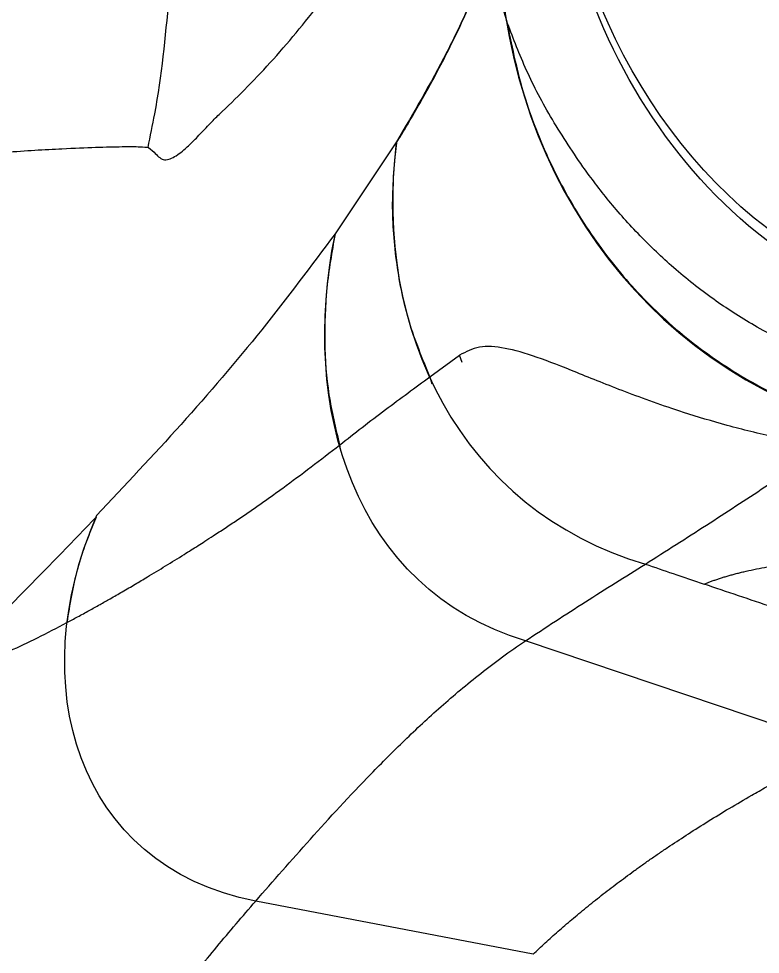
# Model space of a CAD drawing. Extents: x 0 to 84, y -21 to 126.
# Drawn here: x 9.471 to 12.167, y 22.492 to 25.892 of the extents above; entities that cross this region are included whole.
import ezdxf

# ---------------------------------------------------------------- set-up
doc = ezdxf.new("R2010")
doc.units = 0
doc.header["$MEASUREMENT"] = 0
doc.layers.add('1', color=4, linetype='Continuous')

# ---------------------------------------------------------------- blocks, each defined once
blk = doc.blocks.new('PRODIGY')
at = {"layer": '1', "color": 3, "linetype": 'Continuous', "lineweight": 25}
for p, q in [((10.8447, 25.4454), (10.6212, 25.1108)), ((9.9431, 25.4245), (9.9638, 25.4069)), ((10.966, 24.591), (11.0741, 24.6698)), ((11.0831, 24.6433), (11.0741, 24.6698)), ((10.966, 24.591), (10.9735, 24.5656)), ((10.6378, 24.3431), (10.641, 24.3227)), ((12.4638, 23.2444), (11.313, 23.6311)), ((11.3411, 22.4924), (10.3329, 22.6856))]:
    blk.add_line(p, q, dxfattribs=at)
for points, knots in [([(10.0468, 26.7867), (10.0462, 26.6511), (10.0449, 26.3769), (10.0189, 25.9631), (9.9858, 25.6436), (9.9488, 25.4654), (9.9404, 25.4248)], [0, 0, 0, 0, 0.2973606, 0.6010422, 0.9090216, 1, 1, 1, 1]), ([(10.2001, 25.5445), (10.2306, 25.5737), (10.2923, 25.6328), (10.3862, 25.7321), (10.4792, 25.8388), (10.5708, 25.9539), (10.6605, 26.0766), (10.7186, 26.1664), (10.7479, 26.2118)], [0, 0, 0, 0, 0.163559, 0.330217, 0.500006, 0.66314, 0.829807, 1, 1, 1, 1]), ([(10.8447, 25.4414), (10.8524, 25.4539), (10.8675, 25.4785), (10.8893, 25.5151), (10.9101, 25.5506), (10.9299, 25.5851), (10.9601, 25.6388), (10.9991, 25.7108), (11.0471, 25.805), (11.0922, 25.8998), (11.1291, 25.983), (11.1573, 26.0508), (11.1783, 26.1033), (11.1983, 26.1555), (11.2112, 26.1909), (11.2175, 26.2083)], [0, 0, 0, 0, 0.054172, 0.106494, 0.156964, 0.205584, 0.252351, 0.382864, 0.503689, 0.632772, 0.75338, 0.817707, 0.88025, 0.941013, 1, 1, 1, 1]), ([(11.185, 26.125), (11.16, 26.063), (11.1096, 25.9385), (11.0001, 25.7099), (10.907, 25.5513), (10.8447, 25.4454)], [0, 0, 0, 0, 0.247487, 0.497135, 1, 1, 1, 1]), ([(11.185, 26.1251), (11.1914, 26.0879), (11.2043, 26.0131), (11.2312, 25.9282), (11.2447, 25.8854)], [0, 0, 0, 0, 0.49687, 1, 1, 1, 1]), ([(11.2447, 25.8854), (11.2621, 25.7999), (11.2966, 25.6303), (11.3898, 25.3875), (11.5116, 25.1606), (11.6637, 24.9537), (11.8442, 24.7702), (12.0525, 24.6148), (12.2862, 24.4879), (12.4569, 24.4351), (12.5435, 24.4083)], [0, 0, 0, 0, 0.1277333, 0.2534596, 0.3775073, 0.5003664, 0.6227785, 0.7458151, 0.870936, 1, 1, 1, 1]), ([(11.5221, 25.3542), (11.4812, 25.4154), (11.399, 25.5382), (11.3076, 25.7183), (11.2658, 25.8294), (11.2447, 25.8854)], [0, 0, 0, 0, 0.330402, 0.6626621, 1, 1, 1, 1]), ([(9.9638, 25.4069), (9.9744, 25.3956), (9.9956, 25.3727), (10.0374, 25.3877), (10.0744, 25.4167), (10.1029, 25.4442), (10.1221, 25.4639), (10.1422, 25.4852), (10.1625, 25.5067), (10.1821, 25.5272), (10.1942, 25.5388), (10.2001, 25.5445)], [0, 0, 0, 0, 0.185123, 0.372195, 0.556449, 0.631263, 0.70158, 0.775417, 0.859406, 0.932009, 1, 1, 1, 1]), ([(10.9659, 24.591), (10.9391, 24.6566), (10.8848, 24.7891), (10.8419, 25.0018), (10.8243, 25.2225), (10.8378, 25.3705), (10.8447, 25.4454)], [0, 0, 0, 0, 0.241155, 0.487721, 0.740518, 1, 1, 1, 1]), ([(8.9612, 25.352), (9.0015, 25.3583), (9.0819, 25.371), (9.2012, 25.386), (9.3164, 25.3982), (9.4271, 25.4077), (9.5322, 25.415), (9.6446, 25.4212), (9.7562, 25.4258), (9.8517, 25.4279), (9.9188, 25.4276), (9.935, 25.4256), (9.9431, 25.4245)], [0, 0, 0, 0, 0.08315, 0.166083, 0.250095, 0.331466, 0.41557, 0.502483, 0.626009, 0.752643, 0.875618, 1, 1, 1, 1]), ([(12.6921, 24.5711), (12.6576, 24.5786), (12.5902, 24.5933), (12.4943, 24.6217), (12.4051, 24.653), (12.317, 24.6892), (12.2306, 24.7303), (12.1463, 24.7762), (12.069, 24.8235), (11.9684, 24.8919), (11.8523, 24.9841), (11.7258, 25.105), (11.6153, 25.2287), (11.5528, 25.3129), (11.5221, 25.3542)], [0, 0, 0, 0, 0.066597, 0.130044, 0.190607, 0.248502, 0.315062, 0.378709, 0.439599, 0.497857, 0.6275, 0.749062, 0.876924, 1, 1, 1, 1]), ([(10.6212, 25.1108), (10.5344, 24.9944), (10.3607, 24.7614), (10.0638, 24.4156), (9.8574, 24.1962), (9.7543, 24.0867)], [0, 0, 0, 0, 0.333143, 0.666878, 1, 1, 1, 1]), ([(10.6212, 25.1108), (10.6098, 25.0452), (10.5872, 24.9152), (10.5808, 24.719), (10.5936, 24.5271), (10.6233, 24.4039), (10.6378, 24.3431)], [0, 0, 0, 0, 0.258978, 0.512711, 0.759929, 1, 1, 1, 1]), ([(12.4118, 24.3381), (12.3478, 24.3487), (12.2197, 24.3699), (12.0454, 24.4133), (11.8585, 24.4695), (11.6713, 24.5372), (11.4949, 24.6086), (11.3505, 24.6658), (11.2354, 24.6988), (11.1424, 24.706), (11.0969, 24.6819), (11.0741, 24.6698)], [0, 0, 0, 0, 0.083474, 0.167318, 0.249984, 0.37477, 0.499951, 0.624693, 0.749679, 0.874604, 1, 1, 1, 1]), ([(10.6378, 24.3431), (10.6652, 24.3646), (10.7216, 24.409), (10.8039, 24.4715), (10.8859, 24.5325), (10.9393, 24.5715), (10.966, 24.591)], [0, 0, 0, 0, 0.242589, 0.5, 0.750116, 1, 1, 1, 1]), ([(9.6466, 23.6978), (9.6595, 23.7047), (9.6863, 23.719), (9.7265, 23.741), (9.766, 23.7631), (9.8061, 23.7858), (9.8488, 23.8103), (9.8938, 23.8366), (9.9681, 23.8808), (10.036, 23.9224), (10.0981, 23.9616), (10.1232, 23.9775), (10.1497, 23.9945), (10.1823, 24.0156), (10.2207, 24.0408), (10.2633, 24.0693), (10.3054, 24.098), (10.3473, 24.127), (10.3891, 24.1565), (10.4846, 24.2249), (10.5685, 24.2896), (10.6378, 24.3431)], [0, 0, 0, 0, 0.04313, 0.089611, 0.132467, 0.172356, 0.219412, 0.269497, 0.315486, 0.453144, 0.479475, 0.504477, 0.528966, 0.559407, 0.602326, 0.643159, 0.685345, 0.72568, 0.765239, 0.806093, 1, 1, 1, 1]), ([(11.7492, 23.9104), (11.8238, 23.9579), (11.9734, 24.0529), (12.1851, 24.1911), (12.3317, 24.29), (12.3925, 24.3225), (12.3993, 24.3262)], [0, 0, 0, 0, 0.3180983, 0.6376655, 0.95923, 1, 1, 1, 1]), ([(9.7543, 24.0826), (9.6699, 23.9944), (9.5858, 23.9081), (9.4207, 23.7401), (9.3398, 23.6583), (9.2618, 23.5788)], [0, 0, 0, 0, 0.5, 0.5, 1, 1, 1, 1]), ([(9.7543, 24.0867), (9.7286, 24.0227), (9.6784, 23.8974), (9.6571, 23.7634), (9.6466, 23.6978)], [0, 0, 0, 0, 0.510857, 1, 1, 1, 1]), ([(11.98, 23.8445), (11.9841, 23.846), (11.9924, 23.8492), (12.0054, 23.8538), (12.0187, 23.8582), (12.0324, 23.8626), (12.0465, 23.8669), (12.061, 23.871), (12.076, 23.875), (12.0913, 23.8789), (12.1252, 23.8871), (12.1807, 23.8986), (12.2628, 23.9116), (12.3518, 23.9222), (12.4283, 23.9287), (12.4883, 23.9325), (12.5293, 23.9346), (12.5712, 23.9363), (12.6141, 23.9377), (12.6434, 23.9383), (12.6581, 23.9385)], [0, 0, 0, 0, 0.0276555, 0.0553333, 0.0830371, 0.1107706, 0.1385375, 0.1663415, 0.1941862, 0.2220753, 0.2500124, 0.3747246, 0.4999946, 0.6248082, 0.7499852, 0.7999883, 0.8499726, 0.8999567, 0.9499596, 1, 1, 1, 1]), ([(11.313, 23.6311), (11.3493, 23.6553), (11.3858, 23.6793), (11.4586, 23.7267), (11.4951, 23.7501), (11.5679, 23.7966), (11.6043, 23.8196), (11.6769, 23.8653), (11.7131, 23.8879), (11.7492, 23.9104)], [0, 0, 0, 0, 0.25, 0.25, 0.5, 0.5, 0.75, 0.75, 1, 1, 1, 1]), ([(11.7492, 23.9104), (11.7828, 23.8989), (11.8539, 23.8745), (11.9252, 23.8503), (11.9628, 23.8375)], [0, 0, 0, 0, 0.471946, 1, 1, 1, 1]), ([(11.9628, 23.8375), (11.9656, 23.8387), (11.9712, 23.841), (11.9771, 23.8433), (11.98, 23.8445)], [0, 0, 0, 0, 0.500013, 1, 1, 1, 1]), ([(12.9222, 23.5253), (12.8963, 23.5332), (12.8437, 23.5493), (12.7638, 23.5742), (12.6707, 23.6036), (12.5633, 23.638), (12.4065, 23.689), (12.2057, 23.7555), (12.0459, 23.8094), (11.9628, 23.8375)], [0, 0, 0, 0, 0.080663, 0.163689, 0.249141, 0.371358, 0.498966, 0.739303, 1, 1, 1, 1]), ([(9.2592, 23.5782), (9.2607, 23.568), (9.2636, 23.5476), (9.2809, 23.5413), (9.2949, 23.5407), (9.3023, 23.5412), (9.3099, 23.5425), (9.3177, 23.5444), (9.3265, 23.547), (9.3379, 23.5511), (9.3497, 23.5559), (9.3625, 23.5615), (9.3741, 23.5668), (9.3872, 23.5729), (9.4001, 23.5787), (9.4132, 23.5843), (9.4263, 23.5897), (9.4672, 23.6074), (9.5392, 23.6415), (9.6108, 23.679), (9.6466, 23.6978)], [0, 0, 0, 0, 0.087539, 0.176648, 0.199475, 0.222248, 0.244107, 0.264808, 0.287344, 0.314625, 0.353728, 0.37554, 0.407967, 0.437136, 0.468713, 0.498693, 0.52932, 0.560048, 0.779895, 1, 1, 1, 1]), ([(10.3329, 22.6856), (10.3961, 22.7581), (10.462, 22.8334), (10.601, 22.9882), (10.674, 23.0677), (10.7917, 23.1888), (10.8322, 23.2295), (10.9167, 23.311), (10.9605, 23.3519), (11.0524, 23.4331), (11.1003, 23.4735), (11.2019, 23.5533), (11.2555, 23.5927), (11.313, 23.6311)], [0, 0, 0, 0, 0.25, 0.25, 0.5, 0.5, 0.625, 0.625, 0.75, 0.75, 0.875, 0.875, 1, 1, 1, 1]), ([(11.3411, 22.4924), (11.3484, 22.4993), (11.363, 22.5132), (11.3855, 22.534), (11.4086, 22.555), (11.4324, 22.5761), (11.4568, 22.5974), (11.4819, 22.6189), (11.5077, 22.6405), (11.5342, 22.6622), (11.5613, 22.6841), (11.5891, 22.7061), (11.6177, 22.7282), (11.647, 22.7504), (11.6769, 22.7728), (11.7077, 22.7953), (11.7391, 22.8178), (11.7713, 22.8405), (11.8043, 22.8632), (11.8487, 22.8933), (11.9061, 22.931), (11.9782, 22.9767), (12.055, 23.0235), (12.1259, 23.0649), (12.1907, 23.1016), (12.2497, 23.134), (12.3149, 23.1688), (12.3865, 23.206), (12.4372, 23.2312), (12.4634, 23.2442)], [0, 0, 0, 0, 0.025755, 0.051762, 0.078021, 0.104533, 0.131298, 0.158315, 0.185585, 0.213107, 0.240881, 0.268908, 0.297187, 0.325719, 0.354503, 0.38354, 0.412829, 0.44237, 0.472164, 0.50221, 0.561098, 0.622305, 0.68583, 0.751673, 0.793423, 0.839132, 0.888798, 0.942421, 1, 1, 1, 1]), ([(9.7938, 22.0167), (9.8367, 22.0729), (9.8797, 22.1289), (9.9669, 22.2409), (10.0109, 22.2969), (10.1002, 22.4084), (10.1455, 22.464), (10.2377, 22.575), (10.2847, 22.6304), (10.3329, 22.6856)], [0, 0, 0, 0, 0.25, 0.25, 0.5, 0.5, 0.75, 0.75, 1, 1, 1, 1])]:
    blk.add_open_spline(points, degree=3, knots=knots, dxfattribs=at)
for points in [[(12.8316, 24.7859), (11.9063, 25.0054), (11.4239, 25.8904), (11.3849, 26.7884)], [(12.8523, 24.8264), (12.1203, 24.9887), (11.6647, 25.5675), (11.4822, 26.2444)], [(11.2175, 26.2083), (11.2201, 25.3821), (11.7175, 24.6207), (12.5435, 24.4042)], [(10.8447, 25.4414), (10.7573, 24.7632), (11.079, 24.1064), (11.7492, 23.9104)], [(11.313, 23.6311), (10.6875, 23.822), (10.4929, 24.4792), (10.6212, 25.1067)], [(10.3329, 22.6856), (9.6772, 22.8127), (9.4896, 23.4824), (9.7543, 24.0826)]]:
    blk.add_open_spline(points, degree=3, dxfattribs=at)

msp = doc.modelspace()

# ---------------------------------------------------------------- block references
at = {"layer": '1'}
msp.add_blockref('PRODIGY', (0, 0), dxfattribs=at)

doc.saveas('drawing.dxf')
